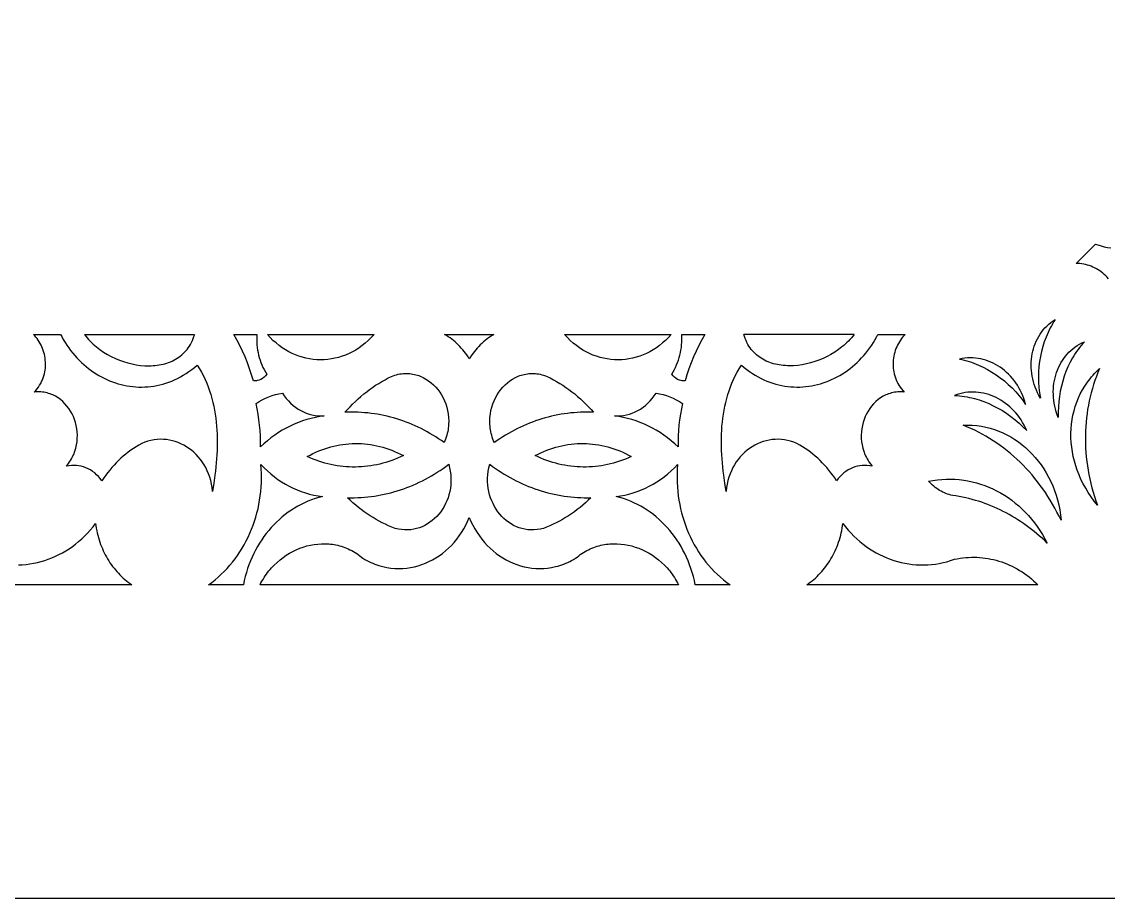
# Model space of a CAD drawing. Extents: x 3927 to 5087, y -513 to 1114.
# Drawn here: x 4463.1 to 4593.2, y 668.5 to 773.4 of the extents above; entities that cross this region are included whole.
import ezdxf

# ---------------------------------------------------------------- set-up
doc = ezdxf.new("R2010")
doc.units = 0
doc.layers.add('LAYER_1', color=18, linetype='CONTINUOUS')

msp = doc.modelspace()

# ---------------------------------------------------------------- linework, layer by layer
at = {"layer": 'LAYER_1'}
for points in [[(4608.82, 668.5), (4739.16, 798.84), (4739.16, 983.16), (4608.82, 1113.5), (4424.5, 1113.5), (4294.16, 983.16), (4294.16, 798.84), (4424.5, 668.5)], [(4585.06, 728.36), (4584.89, 728.68), (4584.72, 729.01), (4584.58, 729.34), (4584.45, 729.67), (4584.33, 730), (4584.23, 730.34), (4584.15, 730.68), (4584.08, 731.01), (4584.03, 731.35), (4583.99, 731.69), (4583.97, 732.02), (4583.96, 732.36), (4583.97, 732.69), (4583.99, 733.02), (4584.03, 733.34), (4584.08, 733.66), (4584.15, 733.98), (4584.23, 734.29), (4584.33, 734.59), (4584.44, 734.89), (4584.56, 735.19), (4584.7, 735.47), (4584.86, 735.75), (4585.02, 736.02), (4585.2, 736.28), (4585.4, 736.53), (4585.6, 736.77), (4585.83, 737), (4586.06, 737.22), (4586.31, 737.43), (4586.57, 737.62), (4586.84, 737.8), (4586.68, 737.55), (4586.53, 737.3), (4586.38, 737.04), (4586.23, 736.77), (4586.1, 736.51), (4585.97, 736.24), (4585.85, 735.96), (4585.73, 735.68), (4585.52, 735.12), (4585.34, 734.54), (4585.19, 733.96), (4585.06, 733.36), (4584.96, 732.75), (4584.89, 732.14), (4584.85, 731.52), (4584.83, 730.9), (4584.85, 730.27), (4584.89, 729.64), (4584.96, 729)], [(4467.72, 736), (4467.86, 735.74), (4468.05, 735.39), (4468.26, 735.05), (4468.48, 734.71), (4468.7, 734.39), (4468.93, 734.07), (4469.18, 733.77), (4469.42, 733.47), (4469.68, 733.19), (4469.95, 732.91), (4470.22, 732.65), (4470.5, 732.39), (4470.78, 732.15), (4471.07, 731.92), (4471.37, 731.7), (4471.68, 731.48), (4471.98, 731.28), (4472.3, 731.09), (4472.62, 730.92), (4472.94, 730.75), (4473.27, 730.6), (4473.6, 730.45), (4473.94, 730.32), (4474.28, 730.2), (4474.62, 730.1), (4474.96, 730), (4475.31, 729.92), (4475.66, 729.85), (4476.02, 729.79), (4476.37, 729.75), (4476.73, 729.72), (4477.08, 729.7), (4477.44, 729.7), (4477.8, 729.71), (4478.16, 729.73), (4478.52, 729.77), (4478.88, 729.82), (4479.24, 729.88), (4479.6, 729.96), (4479.96, 730.05), (4480.32, 730.16), (4480.67, 730.28), (4481.03, 730.42), (4481.38, 730.57), (4481.73, 730.74), (4482.07, 730.92), (4482.42, 731.11), (4482.76, 731.32), (4483.1, 731.55), (4483.43, 731.79), (4483.76, 732.05), (4484.08, 732.33), (4484.35, 731.9), (4484.59, 731.47), (4484.82, 731.04), (4485.03, 730.6), (4485.22, 730.16), (4485.4, 729.71), (4485.56, 729.25), (4485.71, 728.79), (4485.85, 728.33), (4485.96, 727.87), (4486.07, 727.4), (4486.16, 726.92), (4486.24, 726.45), (4486.31, 725.97), (4486.36, 725.49), (4486.41, 725.01), (4486.44, 724.53), (4486.46, 724.04), (4486.48, 723.55), (4486.48, 723.06), (4486.47, 722.58), (4486.46, 722.09), (4486.43, 721.6), (4486.4, 721.11), (4486.36, 720.62), (4486.32, 720.13), (4486.26, 719.64), (4486.21, 719.15), (4486.07, 718.18), (4485.92, 717.21), (4485.87, 717.66), (4485.79, 718.09), (4485.7, 718.51), (4485.58, 718.91), (4485.44, 719.31), (4485.28, 719.68), (4485.1, 720.05), (4484.9, 720.39), (4484.69, 720.73), (4484.46, 721.04), (4484.21, 721.34), (4483.95, 721.62), (4483.68, 721.89), (4483.39, 722.13), (4483.1, 722.36), (4482.79, 722.56), (4482.47, 722.75), (4482.14, 722.92), (4481.81, 723.06), (4481.46, 723.18), (4481.11, 723.28), (4480.76, 723.36), (4480.4, 723.41), (4480.03, 723.44), (4479.67, 723.45), (4479.3, 723.43), (4478.93, 723.38), (4478.55, 723.31), (4478.18, 723.21), (4477.81, 723.09), (4477.45, 722.93), (4477.08, 722.75), (4476.76, 722.55), (4476.44, 722.35), (4476.13, 722.13), (4475.82, 721.9), (4475.52, 721.67), (4475.23, 721.42), (4474.94, 721.17), (4474.66, 720.9), (4474.39, 720.63), (4474.12, 720.35), (4473.86, 720.06), (4473.61, 719.76), (4473.36, 719.45), (4473.13, 719.14), (4472.9, 718.82), (4472.67, 718.49), (4472.48, 718.75), (4472.27, 718.99), (4472.04, 719.21), (4471.81, 719.42), (4471.56, 719.6), (4471.3, 719.77), (4471.04, 719.91), (4470.76, 720.03), (4470.48, 720.14), (4470.2, 720.22), (4469.9, 720.28), (4469.61, 720.31), (4469.31, 720.32), (4469.01, 720.31), (4468.71, 720.28), (4468.41, 720.22), (4468.55, 720.39), (4468.68, 720.56), (4468.8, 720.73), (4468.91, 720.91), (4469.02, 721.09), (4469.11, 721.27), (4469.2, 721.45), (4469.29, 721.63), (4469.43, 722.01), (4469.55, 722.39), (4469.63, 722.77), (4469.69, 723.16), (4469.72, 723.55), (4469.73, 723.93), (4469.71, 724.32), (4469.66, 724.7), (4469.59, 725.08), (4469.5, 725.45), (4469.38, 725.81), (4469.25, 726.16), (4469.09, 726.49), (4468.91, 726.82), (4468.71, 727.13), (4468.49, 727.42), (4468.25, 727.7), (4467.99, 727.95), (4467.71, 728.19), (4467.42, 728.4), (4467.12, 728.59), (4466.96, 728.67), (4466.79, 728.75), (4466.63, 728.82), (4466.46, 728.89), (4466.28, 728.94), (4466.1, 728.99), (4465.92, 729.03), (4465.74, 729.07), (4465.55, 729.09), (4465.36, 729.11), (4465.17, 729.12), (4464.97, 729.12), (4464.77, 729.11), (4464.57, 729.09), (4464.75, 729.29), (4464.92, 729.49), (4465.07, 729.7), (4465.21, 729.91), (4465.34, 730.13), (4465.45, 730.35), (4465.55, 730.58), (4465.64, 730.8), (4465.72, 731.04), (4465.78, 731.27), (4465.83, 731.51), (4465.87, 731.74), (4465.9, 731.98), (4465.91, 732.22), (4465.92, 732.46), (4465.91, 732.69), (4465.89, 732.93), (4465.86, 733.16), (4465.83, 733.4), (4465.78, 733.63), (4465.72, 733.85), (4465.65, 734.08), (4465.57, 734.3), (4465.48, 734.51), (4465.39, 734.72), (4465.28, 734.92), (4465.17, 735.12), (4465.04, 735.31), (4464.91, 735.5), (4464.77, 735.67), (4464.62, 735.84), (4464.46, 736)], [(4491.24, 736), (4491.22, 735.69), (4491.22, 735.37), (4491.22, 735.06), (4491.24, 734.75), (4491.28, 734.44), (4491.32, 734.13), (4491.38, 733.82), (4491.44, 733.52), (4491.52, 733.22), (4491.62, 732.93), (4491.72, 732.63), (4491.83, 732.35), (4491.96, 732.06), (4492.1, 731.79), (4492.25, 731.52), (4492.41, 731.25), (4492.26, 731.06), (4492.09, 730.89), (4491.9, 730.74), (4491.71, 730.62), (4491.5, 730.53), (4491.28, 730.47), (4491.17, 730.45), (4491.06, 730.43), (4490.94, 730.43), (4490.83, 730.43), (4490.6, 731.16), (4490.36, 731.88), (4490.09, 732.6), (4489.81, 733.3), (4489.5, 733.99), (4489.17, 734.68), (4488.83, 735.35), (4488.46, 736)], [(4505.26, 736), (4504.92, 735.63), (4504.57, 735.28), (4504.21, 734.96), (4503.84, 734.66), (4503.46, 734.38), (4503.07, 734.13), (4502.67, 733.91), (4502.27, 733.71), (4501.85, 733.53), (4501.43, 733.38), (4501.01, 733.25), (4500.58, 733.14), (4500.15, 733.06), (4499.72, 733), (4499.28, 732.97), (4498.85, 732.96), (4498.41, 732.97), (4497.98, 733.01), (4497.54, 733.07), (4497.11, 733.16), (4496.69, 733.27), (4496.27, 733.4), (4495.85, 733.55), (4495.44, 733.73), (4495.04, 733.93), (4494.64, 734.16), (4494.26, 734.41), (4493.88, 734.68), (4493.52, 734.98), (4493.16, 735.29), (4492.82, 735.63), (4492.49, 736)], [(4519.62, 736), (4519.4, 735.87), (4519.18, 735.73), (4518.97, 735.59), (4518.76, 735.43), (4518.56, 735.27), (4518.36, 735.1), (4518.17, 734.93), (4517.98, 734.75), (4517.8, 734.56), (4517.62, 734.37), (4517.45, 734.17), (4517.28, 733.96), (4517.12, 733.75), (4516.96, 733.54), (4516.81, 733.32), (4516.67, 733.09), (4516.52, 733.32), (4516.37, 733.54), (4516.21, 733.75), (4516.05, 733.96), (4515.89, 734.17), (4515.71, 734.37), (4515.53, 734.56), (4515.35, 734.75), (4515.16, 734.93), (4514.97, 735.1), (4514.77, 735.27), (4514.57, 735.43), (4514.36, 735.59), (4514.15, 735.73), (4513.93, 735.87), (4513.71, 736)], [(4540.84, 736), (4540.51, 735.63), (4540.17, 735.29), (4539.81, 734.98), (4539.45, 734.68), (4539.07, 734.41), (4538.69, 734.16), (4538.29, 733.93), (4537.89, 733.73), (4537.48, 733.55), (4537.07, 733.4), (4536.64, 733.27), (4536.22, 733.16), (4535.79, 733.07), (4535.36, 733.01), (4534.92, 732.97), (4534.49, 732.96), (4534.05, 732.97), (4533.62, 733), (4533.18, 733.06), (4532.75, 733.14), (4532.32, 733.25), (4531.9, 733.38), (4531.48, 733.53), (4531.07, 733.71), (4530.66, 733.91), (4530.26, 734.13), (4529.87, 734.38), (4529.49, 734.66), (4529.12, 734.96), (4528.76, 735.28), (4528.41, 735.63), (4528.07, 736)], [(4544.87, 736), (4544.51, 735.35), (4544.16, 734.68), (4543.83, 733.99), (4543.53, 733.3), (4543.24, 732.6), (4542.97, 731.88), (4542.73, 731.16), (4542.5, 730.43), (4542.39, 730.43), (4542.27, 730.43), (4542.16, 730.45), (4542.05, 730.47), (4541.83, 730.53), (4541.62, 730.62), (4541.43, 730.74), (4541.24, 730.89), (4541.08, 731.06), (4540.93, 731.25), (4541.09, 731.52), (4541.23, 731.79), (4541.37, 732.06), (4541.5, 732.35), (4541.61, 732.63), (4541.72, 732.93), (4541.81, 733.22), (4541.89, 733.52), (4541.96, 733.82), (4542.01, 734.13), (4542.06, 734.44), (4542.09, 734.75), (4542.11, 735.06), (4542.12, 735.37), (4542.11, 735.69), (4542.1, 736)], [(4568.87, 736), (4568.71, 735.84), (4568.56, 735.67), (4568.42, 735.5), (4568.29, 735.31), (4568.17, 735.12), (4568.05, 734.92), (4567.94, 734.72), (4567.85, 734.51), (4567.76, 734.3), (4567.68, 734.08), (4567.61, 733.85), (4567.55, 733.63), (4567.51, 733.4), (4567.47, 733.16), (4567.44, 732.93), (4567.42, 732.69), (4567.42, 732.46), (4567.42, 732.22), (4567.44, 731.98), (4567.46, 731.74), (4567.5, 731.51), (4567.55, 731.27), (4567.62, 731.04), (4567.69, 730.8), (4567.78, 730.58), (4567.88, 730.35), (4567.99, 730.13), (4568.12, 729.91), (4568.26, 729.7), (4568.41, 729.49), (4568.58, 729.29), (4568.76, 729.09), (4568.56, 729.11), (4568.36, 729.12), (4568.16, 729.12), (4567.97, 729.11), (4567.78, 729.09), (4567.59, 729.07), (4567.41, 729.03), (4567.23, 728.99), (4567.05, 728.94), (4566.88, 728.89), (4566.71, 728.82), (4566.54, 728.75), (4566.38, 728.67), (4566.22, 728.59), (4565.91, 728.4), (4565.62, 728.19), (4565.34, 727.95), (4565.09, 727.7), (4564.85, 727.42), (4564.63, 727.13), (4564.43, 726.82), (4564.25, 726.49), (4564.09, 726.16), (4563.95, 725.81), (4563.83, 725.45), (4563.74, 725.08), (4563.67, 724.7), (4563.62, 724.32), (4563.6, 723.93), (4563.61, 723.55), (4563.64, 723.16), (4563.7, 722.77), (4563.79, 722.39), (4563.9, 722.01), (4564.04, 721.63), (4564.13, 721.45), (4564.22, 721.27), (4564.32, 721.09), (4564.42, 720.91), (4564.53, 720.73), (4564.66, 720.56), (4564.79, 720.39), (4564.92, 720.22), (4564.62, 720.28), (4564.32, 720.31), (4564.02, 720.32), (4563.72, 720.31), (4563.43, 720.28), (4563.14, 720.22), (4562.85, 720.14), (4562.57, 720.03), (4562.3, 719.91), (4562.03, 719.77), (4561.77, 719.6), (4561.53, 719.42), (4561.29, 719.21), (4561.07, 718.99), (4560.85, 718.75), (4560.66, 718.49), (4560.44, 718.82), (4560.21, 719.14), (4559.97, 719.45), (4559.72, 719.76), (4559.47, 720.06), (4559.21, 720.35), (4558.94, 720.63), (4558.67, 720.9), (4558.39, 721.17), (4558.1, 721.42), (4557.81, 721.67), (4557.51, 721.9), (4557.2, 722.13), (4556.89, 722.35), (4556.57, 722.55), (4556.25, 722.75), (4555.88, 722.93), (4555.52, 723.09), (4555.15, 723.21), (4554.78, 723.31), (4554.41, 723.38), (4554.04, 723.43), (4553.67, 723.45), (4553.3, 723.44), (4552.94, 723.41), (4552.57, 723.36), (4552.22, 723.28), (4551.87, 723.18), (4551.53, 723.06), (4551.19, 722.92), (4550.86, 722.75), (4550.54, 722.56), (4550.24, 722.36), (4549.94, 722.13), (4549.65, 721.89), (4549.38, 721.62), (4549.12, 721.34), (4548.87, 721.04), (4548.64, 720.73), (4548.43, 720.39), (4548.23, 720.05), (4548.06, 719.68), (4547.9, 719.31), (4547.76, 718.91), (4547.64, 718.51), (4547.54, 718.09), (4547.46, 717.66), (4547.41, 717.21), (4547.26, 718.18), (4547.13, 719.15), (4547.07, 719.64), (4547.02, 720.13), (4546.97, 720.62), (4546.93, 721.11), (4546.9, 721.6), (4546.88, 722.09), (4546.86, 722.58), (4546.85, 723.06), (4546.86, 723.55), (4546.87, 724.04), (4546.89, 724.53), (4546.92, 725.01), (4546.97, 725.49), (4547.02, 725.97), (4547.09, 726.45), (4547.17, 726.92), (4547.26, 727.4), (4547.37, 727.87), (4547.49, 728.33), (4547.62, 728.79), (4547.77, 729.25), (4547.93, 729.71), (4548.11, 730.16), (4548.3, 730.6), (4548.51, 731.04), (4548.74, 731.47), (4548.99, 731.9), (4549.25, 732.33), (4549.57, 732.05), (4549.9, 731.79), (4550.24, 731.55), (4550.57, 731.32), (4550.91, 731.11), (4551.26, 730.92), (4551.61, 730.74), (4551.95, 730.57), (4552.31, 730.42), (4552.66, 730.28), (4553.02, 730.16), (4553.37, 730.05), (4553.73, 729.96), (4554.09, 729.88), (4554.45, 729.82), (4554.81, 729.77), (4555.17, 729.73), (4555.53, 729.71), (4555.89, 729.7), (4556.25, 729.7), (4556.6, 729.72), (4556.96, 729.75), (4557.32, 729.79), (4557.67, 729.85), (4558.02, 729.92), (4558.37, 730), (4558.71, 730.1), (4559.06, 730.2), (4559.4, 730.32), (4559.73, 730.45), (4560.06, 730.6), (4560.39, 730.75), (4560.71, 730.92), (4561.03, 731.09), (4561.35, 731.28), (4561.66, 731.48), (4561.96, 731.7), (4562.26, 731.92), (4562.55, 732.15), (4562.83, 732.39), (4563.11, 732.65), (4563.38, 732.91), (4563.65, 733.19), (4563.91, 733.47), (4564.16, 733.77), (4564.4, 734.07), (4564.63, 734.39), (4564.86, 734.71), (4565.07, 735.05), (4565.28, 735.39), (4565.48, 735.74), (4565.61, 736)], [(4587.2, 726.04), (4587.07, 726.39), (4586.96, 726.73), (4586.86, 727.08), (4586.78, 727.43), (4586.71, 727.77), (4586.66, 728.12), (4586.63, 728.46), (4586.61, 728.81), (4586.6, 729.15), (4586.61, 729.49), (4586.64, 729.82), (4586.68, 730.15), (4586.74, 730.48), (4586.81, 730.8), (4586.89, 731.12), (4586.99, 731.43), (4587.1, 731.73), (4587.23, 732.03), (4587.37, 732.32), (4587.52, 732.6), (4587.69, 732.87), (4587.86, 733.13), (4588.05, 733.38), (4588.26, 733.63), (4588.47, 733.86), (4588.7, 734.08), (4588.94, 734.29), (4589.19, 734.48), (4589.46, 734.67), (4589.73, 734.84), (4590.02, 734.99), (4590.32, 735.13), (4590.12, 734.91), (4589.93, 734.68), (4589.74, 734.44), (4589.57, 734.2), (4589.39, 733.95), (4589.23, 733.7), (4589.07, 733.45), (4588.91, 733.19), (4588.62, 732.66), (4588.36, 732.12), (4588.12, 731.56), (4587.91, 730.99), (4587.73, 730.4), (4587.57, 729.81), (4587.44, 729.2), (4587.33, 728.58), (4587.26, 727.96), (4587.21, 727.33), (4587.19, 726.69)], [(4583.29, 727.63), (4583.19, 727.98), (4583.08, 728.33), (4582.95, 728.66), (4582.81, 728.99), (4582.65, 729.31), (4582.48, 729.62), (4582.3, 729.91), (4582.11, 730.2), (4581.91, 730.47), (4581.7, 730.74), (4581.48, 730.99), (4581.25, 731.23), (4581.01, 731.46), (4580.76, 731.68), (4580.5, 731.88), (4580.24, 732.07), (4579.97, 732.24), (4579.69, 732.41), (4579.41, 732.56), (4579.12, 732.69), (4578.82, 732.81), (4578.52, 732.91), (4578.22, 733), (4577.91, 733.07), (4577.6, 733.13), (4577.28, 733.17), (4576.96, 733.19), (4576.65, 733.2), (4576.32, 733.19), (4576, 733.16), (4575.68, 733.11), (4575.36, 733.05), (4575.65, 732.98), (4575.94, 732.91), (4576.23, 732.83), (4576.52, 732.75), (4576.8, 732.66), (4577.08, 732.56), (4577.36, 732.45), (4577.64, 732.33), (4578.19, 732.08), (4578.73, 731.8), (4579.25, 731.5), (4579.76, 731.17), (4580.26, 730.81), (4580.74, 730.43), (4581.21, 730.02), (4581.66, 729.59), (4582.1, 729.13), (4582.52, 728.65), (4582.91, 728.15)], [(4507.35, 730.98), (4507.56, 731.06), (4507.76, 731.13), (4507.96, 731.18), (4508.16, 731.23), (4508.36, 731.27), (4508.56, 731.3), (4508.75, 731.32), (4508.95, 731.33), (4509.14, 731.33), (4509.34, 731.33), (4509.53, 731.31), (4509.72, 731.29), (4509.9, 731.26), (4510.09, 731.22), (4510.27, 731.18), (4510.45, 731.13), (4510.63, 731.07), (4510.8, 731), (4511.14, 730.84), (4511.47, 730.66), (4511.79, 730.46), (4512.09, 730.22), (4512.37, 729.97), (4512.64, 729.7), (4512.89, 729.4), (4513.13, 729.09), (4513.34, 728.76), (4513.53, 728.41), (4513.7, 728.05), (4513.85, 727.68), (4513.97, 727.29), (4514.07, 726.89), (4514.14, 726.48), (4514.19, 726.07), (4514.21, 725.65), (4514.19, 725.22), (4514.18, 725.01), (4514.15, 724.79), (4514.12, 724.57), (4514.08, 724.36), (4514.03, 724.14), (4513.97, 723.92), (4513.91, 723.7), (4513.83, 723.48), (4513.75, 723.27), (4513.66, 723.05), (4513.33, 723.29), (4512.99, 723.51), (4512.65, 723.73), (4512.31, 723.95), (4511.96, 724.15), (4511.61, 724.35), (4511.26, 724.54), (4510.91, 724.72), (4510.55, 724.9), (4510.19, 725.06), (4509.82, 725.22), (4509.46, 725.37), (4509.09, 725.51), (4508.72, 725.65), (4508.35, 725.78), (4507.97, 725.9), (4507.59, 726.01), (4507.22, 726.11), (4506.84, 726.2), (4506.45, 726.29), (4506.07, 726.37), (4505.68, 726.44), (4505.3, 726.5), (4504.91, 726.55), (4504.52, 726.6), (4504.13, 726.63), (4503.74, 726.66), (4503.35, 726.68), (4502.96, 726.69), (4502.57, 726.7), (4502.17, 726.69), (4501.78, 726.68), (4502.08, 727.02), (4502.39, 727.35), (4502.7, 727.67), (4503.02, 727.98), (4503.35, 728.29), (4503.69, 728.58), (4504.03, 728.87), (4504.38, 729.14), (4504.73, 729.41), (4505.09, 729.66), (4505.45, 729.91), (4505.82, 730.14), (4506.2, 730.37), (4506.58, 730.58), (4506.96, 730.79)], [(4519.67, 723.05), (4519.58, 723.27), (4519.5, 723.48), (4519.42, 723.7), (4519.36, 723.92), (4519.3, 724.14), (4519.25, 724.36), (4519.21, 724.57), (4519.18, 724.79), (4519.15, 725.01), (4519.14, 725.22), (4519.13, 725.65), (4519.14, 726.07), (4519.19, 726.48), (4519.26, 726.89), (4519.36, 727.29), (4519.48, 727.68), (4519.63, 728.05), (4519.8, 728.41), (4519.99, 728.76), (4520.21, 729.09), (4520.44, 729.4), (4520.69, 729.7), (4520.96, 729.97), (4521.24, 730.22), (4521.54, 730.46), (4521.86, 730.66), (4522.19, 730.84), (4522.53, 731), (4522.7, 731.07), (4522.88, 731.13), (4523.06, 731.18), (4523.24, 731.22), (4523.43, 731.26), (4523.62, 731.29), (4523.8, 731.31), (4524, 731.33), (4524.19, 731.33), (4524.38, 731.33), (4524.58, 731.32), (4524.77, 731.3), (4524.97, 731.27), (4525.17, 731.23), (4525.37, 731.18), (4525.57, 731.13), (4525.78, 731.06), (4525.98, 730.98), (4526.37, 730.79), (4526.75, 730.58), (4527.13, 730.37), (4527.51, 730.14), (4527.88, 729.91), (4528.24, 729.66), (4528.6, 729.41), (4528.96, 729.14), (4529.3, 728.87), (4529.64, 728.58), (4529.98, 728.29), (4530.31, 727.98), (4530.63, 727.67), (4530.94, 727.35), (4531.25, 727.02), (4531.55, 726.68), (4531.16, 726.69), (4530.77, 726.7), (4530.37, 726.69), (4529.98, 726.68), (4529.59, 726.66), (4529.2, 726.63), (4528.81, 726.6), (4528.42, 726.55), (4528.03, 726.5), (4527.65, 726.44), (4527.26, 726.37), (4526.88, 726.29), (4526.5, 726.2), (4526.12, 726.11), (4525.74, 726.01), (4525.36, 725.9), (4524.99, 725.78), (4524.61, 725.65), (4524.24, 725.51), (4523.87, 725.37), (4523.51, 725.22), (4523.15, 725.06), (4522.78, 724.9), (4522.43, 724.72), (4522.07, 724.54), (4521.72, 724.35), (4521.37, 724.15), (4521.02, 723.95), (4520.68, 723.73), (4520.34, 723.51), (4520, 723.29)], [(4592.15, 731.91), (4591.95, 731.44), (4591.76, 730.96), (4591.59, 730.48), (4591.43, 730), (4591.28, 729.51), (4591.14, 729.02), (4591.01, 728.53), (4590.9, 728.03), (4590.8, 727.53), (4590.71, 727.02), (4590.64, 726.52), (4590.57, 726.01), (4590.52, 725.49), (4590.48, 724.98), (4590.46, 724.46), (4590.44, 723.94), (4590.44, 723.42), (4590.45, 722.9), (4590.47, 722.37), (4590.51, 721.85), (4590.55, 721.33), (4590.61, 720.8), (4590.69, 720.27), (4590.77, 719.75), (4590.87, 719.22), (4590.98, 718.7), (4591.1, 718.17), (4591.23, 717.65), (4591.38, 717.13), (4591.54, 716.6), (4591.71, 716.08), (4591.89, 715.57), (4591.5, 716.05), (4591.13, 716.55), (4590.79, 717.06), (4590.48, 717.58), (4590.19, 718.11), (4589.92, 718.64), (4589.69, 719.18), (4589.48, 719.73), (4589.29, 720.28), (4589.13, 720.83), (4589, 721.38), (4588.89, 721.94), (4588.81, 722.5), (4588.75, 723.06), (4588.72, 723.61), (4588.72, 724.16), (4588.74, 724.71), (4588.79, 725.26), (4588.86, 725.8), (4588.96, 726.33), (4589.09, 726.86), (4589.24, 727.38), (4589.41, 727.89), (4589.61, 728.39), (4589.84, 728.88), (4590.09, 729.35), (4590.37, 729.82), (4590.68, 730.27), (4591.01, 730.7), (4591.18, 730.91), (4591.36, 731.12), (4591.55, 731.32), (4591.74, 731.52), (4591.94, 731.72)], [(4494.29, 728.95), (4494.51, 728.63), (4494.75, 728.32), (4495.01, 728.03), (4495.27, 727.76), (4495.56, 727.51), (4495.85, 727.28), (4496.16, 727.07), (4496.48, 726.89), (4496.8, 726.72), (4497.14, 726.58), (4497.48, 726.46), (4497.83, 726.37), (4498.19, 726.3), (4498.55, 726.25), (4498.91, 726.24), (4499.28, 726.24), (4498.76, 726.17), (4498.23, 726.07), (4497.72, 725.95), (4497.2, 725.81), (4496.7, 725.65), (4496.2, 725.46), (4495.7, 725.26), (4495.22, 725.03), (4494.74, 724.79), (4494.27, 724.52), (4493.81, 724.24), (4493.36, 723.93), (4492.92, 723.61), (4492.49, 723.27), (4492.07, 722.91), (4491.66, 722.53), (4491.66, 723.18), (4491.65, 723.84), (4491.61, 724.49), (4491.56, 725.14), (4491.48, 725.79), (4491.39, 726.44), (4491.27, 727.08), (4491.13, 727.72), (4491.5, 727.95), (4491.87, 728.17), (4492.26, 728.36), (4492.65, 728.52), (4493.05, 728.67), (4493.46, 728.79), (4493.87, 728.88)], [(4539.05, 728.95), (4539.46, 728.88), (4539.88, 728.79), (4540.28, 728.67), (4540.68, 728.52), (4541.07, 728.36), (4541.46, 728.17), (4541.83, 727.95), (4542.2, 727.72), (4542.06, 727.08), (4541.95, 726.44), (4541.85, 725.79), (4541.77, 725.14), (4541.72, 724.49), (4541.68, 723.84), (4541.67, 723.18), (4541.67, 722.53), (4541.27, 722.91), (4540.85, 723.27), (4540.42, 723.61), (4539.97, 723.93), (4539.52, 724.24), (4539.06, 724.52), (4538.59, 724.79), (4538.11, 725.03), (4537.63, 725.26), (4537.14, 725.46), (4536.64, 725.65), (4536.13, 725.81), (4535.62, 725.95), (4535.1, 726.07), (4534.58, 726.17), (4534.05, 726.24), (4534.42, 726.24), (4534.78, 726.25), (4535.14, 726.3), (4535.5, 726.37), (4535.85, 726.46), (4536.19, 726.58), (4536.53, 726.72), (4536.85, 726.89), (4537.17, 727.07), (4537.48, 727.28), (4537.77, 727.51), (4538.06, 727.76), (4538.33, 728.03), (4538.58, 728.32), (4538.82, 728.63)], [(4583.42, 724.48), (4583.27, 724.81), (4583.11, 725.14), (4582.93, 725.45), (4582.74, 725.76), (4582.55, 726.05), (4582.34, 726.33), (4582.12, 726.6), (4581.89, 726.85), (4581.65, 727.1), (4581.4, 727.33), (4581.15, 727.55), (4580.88, 727.75), (4580.61, 727.94), (4580.34, 728.12), (4580.05, 728.28), (4579.76, 728.43), (4579.47, 728.57), (4579.17, 728.69), (4578.87, 728.8), (4578.56, 728.89), (4578.25, 728.96), (4577.94, 729.02), (4577.63, 729.06), (4577.31, 729.09), (4577, 729.1), (4576.68, 729.1), (4576.36, 729.08), (4576.04, 729.04), (4575.73, 728.98), (4575.41, 728.9), (4575.1, 728.81), (4574.79, 728.7), (4575.09, 728.68), (4575.39, 728.65), (4575.69, 728.62), (4575.98, 728.57), (4576.28, 728.52), (4576.57, 728.46), (4576.86, 728.4), (4577.16, 728.32), (4577.73, 728.15), (4578.3, 727.95), (4578.87, 727.73), (4579.42, 727.47), (4579.97, 727.19), (4580.5, 726.88), (4581.02, 726.54), (4581.53, 726.18), (4582.03, 725.79), (4582.51, 725.38), (4582.97, 724.94)], [(4575.79, 725.12), (4576.07, 725.14), (4576.35, 725.14), (4576.63, 725.14), (4576.9, 725.12), (4577.45, 725.08), (4577.99, 725.01), (4578.52, 724.9), (4579.05, 724.77), (4579.56, 724.61), (4580.07, 724.43), (4580.57, 724.22), (4581.05, 723.98), (4581.52, 723.72), (4581.98, 723.44), (4582.43, 723.13), (4582.87, 722.8), (4583.29, 722.45), (4583.69, 722.08), (4584.08, 721.68), (4584.45, 721.27), (4584.8, 720.83), (4585.14, 720.38), (4585.46, 719.91), (4585.76, 719.43), (4586.03, 718.92), (4586.29, 718.4), (4586.53, 717.87), (4586.74, 717.32), (4586.93, 716.76), (4587.1, 716.18), (4587.25, 715.59), (4587.37, 714.99), (4587.46, 714.38), (4587.53, 713.75), (4587.29, 714.25), (4587.04, 714.74), (4586.79, 715.22), (4586.52, 715.69), (4586.24, 716.16), (4585.96, 716.61), (4585.66, 717.06), (4585.36, 717.5), (4585.05, 717.93), (4584.73, 718.36), (4584.4, 718.77), (4584.06, 719.18), (4583.72, 719.57), (4583.36, 719.96), (4583, 720.33), (4582.63, 720.7), (4582.25, 721.06), (4581.87, 721.4), (4581.48, 721.74), (4581.08, 722.07), (4580.67, 722.38), (4580.26, 722.69), (4579.84, 722.98), (4579.41, 723.27), (4578.98, 723.54), (4578.54, 723.8), (4578.1, 724.05), (4577.65, 724.29), (4577.19, 724.52), (4576.73, 724.73), (4576.26, 724.93)], [(4497.26, 721.37), (4497.6, 721.56), (4497.94, 721.73), (4498.29, 721.9), (4498.64, 722.05), (4498.99, 722.19), (4499.35, 722.32), (4499.71, 722.43), (4500.07, 722.54), (4500.43, 722.63), (4500.79, 722.71), (4501.16, 722.78), (4501.53, 722.84), (4501.89, 722.88), (4502.26, 722.92), (4502.63, 722.94), (4503, 722.95), (4503.37, 722.94), (4503.74, 722.93), (4504.11, 722.9), (4504.48, 722.87), (4504.85, 722.82), (4505.22, 722.76), (4505.58, 722.68), (4505.94, 722.6), (4506.31, 722.5), (4506.67, 722.39), (4507.02, 722.27), (4507.38, 722.14), (4507.73, 721.99), (4508.08, 721.84), (4508.43, 721.67), (4508.77, 721.49), (4508.43, 721.33), (4508.08, 721.17), (4507.73, 721.03), (4507.38, 720.9), (4507.02, 720.78), (4506.67, 720.67), (4506.31, 720.57), (4505.95, 720.48), (4505.58, 720.4), (4505.22, 720.33), (4504.86, 720.27), (4504.49, 720.22), (4504.13, 720.18), (4503.76, 720.15), (4503.39, 720.13), (4503.03, 720.12), (4502.66, 720.12), (4502.29, 720.13), (4501.92, 720.15), (4501.56, 720.19), (4501.19, 720.23), (4500.83, 720.28), (4500.46, 720.34), (4500.1, 720.42), (4499.74, 720.5), (4499.38, 720.59), (4499.02, 720.7), (4498.66, 720.81), (4498.31, 720.94), (4497.96, 721.07), (4497.61, 721.21)], [(4524.56, 721.49), (4524.9, 721.67), (4525.25, 721.84), (4525.6, 721.99), (4525.95, 722.14), (4526.31, 722.27), (4526.66, 722.39), (4527.02, 722.5), (4527.39, 722.6), (4527.75, 722.68), (4528.12, 722.76), (4528.48, 722.82), (4528.85, 722.87), (4529.22, 722.9), (4529.59, 722.93), (4529.96, 722.94), (4530.33, 722.95), (4530.7, 722.94), (4531.07, 722.92), (4531.44, 722.88), (4531.8, 722.84), (4532.17, 722.78), (4532.54, 722.71), (4532.9, 722.63), (4533.26, 722.54), (4533.63, 722.43), (4533.98, 722.32), (4534.34, 722.19), (4534.69, 722.05), (4535.04, 721.9), (4535.39, 721.73), (4535.73, 721.56), (4536.07, 721.37), (4535.73, 721.21), (4535.38, 721.07), (4535.02, 720.94), (4534.67, 720.81), (4534.31, 720.7), (4533.95, 720.59), (4533.59, 720.5), (4533.23, 720.42), (4532.87, 720.34), (4532.5, 720.28), (4532.14, 720.23), (4531.77, 720.19), (4531.41, 720.15), (4531.04, 720.13), (4530.67, 720.12), (4530.31, 720.12), (4529.94, 720.13), (4529.57, 720.15), (4529.21, 720.18), (4528.84, 720.22), (4528.47, 720.27), (4528.11, 720.33), (4527.75, 720.4), (4527.39, 720.48), (4527.02, 720.57), (4526.67, 720.67), (4526.31, 720.78), (4525.95, 720.9), (4525.6, 721.03), (4525.25, 721.17), (4524.9, 721.33)], [(4491.71, 720.43), (4492.09, 720.03), (4492.49, 719.66), (4492.9, 719.3), (4493.32, 718.96), (4493.75, 718.65), (4494.19, 718.35), (4494.65, 718.08), (4495.11, 717.83), (4495.58, 717.59), (4496.06, 717.38), (4496.54, 717.19), (4497.04, 717.03), (4497.54, 716.88), (4498.04, 716.76), (4498.56, 716.67), (4499.07, 716.59), (4498.63, 716.48), (4498.2, 716.35), (4497.77, 716.2), (4497.35, 716.03), (4496.94, 715.85), (4496.53, 715.65), (4496.13, 715.44), (4495.74, 715.21), (4495.36, 714.97), (4494.99, 714.71), (4494.63, 714.44), (4494.27, 714.15), (4493.93, 713.85), (4493.59, 713.54), (4493.27, 713.21), (4492.95, 712.88), (4492.65, 712.53), (4492.36, 712.16), (4492.08, 711.79), (4491.81, 711.41), (4491.55, 711.01), (4491.31, 710.6), (4491.08, 710.19), (4490.86, 709.76), (4490.65, 709.33), (4490.46, 708.88), (4490.28, 708.43), (4490.12, 707.96), (4489.97, 707.49), (4489.83, 707.02), (4489.71, 706.53), (4489.61, 706.04), (4489.53, 706.02), (4485.42, 706.02), (4485.83, 706.32), (4486.22, 706.62), (4486.6, 706.94), (4486.97, 707.28), (4487.32, 707.63), (4487.67, 707.99), (4488, 708.36), (4488.32, 708.75), (4488.63, 709.14), (4488.92, 709.55), (4489.2, 709.97), (4489.47, 710.4), (4489.72, 710.83), (4489.96, 711.28), (4490.19, 711.74), (4490.4, 712.2), (4490.6, 712.67), (4490.78, 713.15), (4490.95, 713.64), (4491.1, 714.13), (4491.24, 714.63), (4491.37, 715.14), (4491.47, 715.65), (4491.56, 716.17), (4491.64, 716.69), (4491.7, 717.21), (4491.74, 717.74), (4491.77, 718.27), (4491.78, 718.81), (4491.77, 719.35), (4491.75, 719.89)], [(4514.2, 720.45), (4514.31, 720.03), (4514.39, 719.61), (4514.44, 719.19), (4514.47, 718.78), (4514.47, 718.37), (4514.45, 717.97), (4514.4, 717.58), (4514.33, 717.19), (4514.23, 716.81), (4514.12, 716.44), (4513.98, 716.08), (4513.82, 715.74), (4513.65, 715.4), (4513.46, 715.08), (4513.25, 714.78), (4513.02, 714.49), (4512.77, 714.22), (4512.52, 713.96), (4512.24, 713.72), (4511.96, 713.51), (4511.66, 713.31), (4511.35, 713.13), (4511.03, 712.98), (4510.7, 712.85), (4510.36, 712.75), (4510.01, 712.67), (4509.65, 712.62), (4509.29, 712.59), (4508.92, 712.59), (4508.55, 712.63), (4508.17, 712.69), (4507.98, 712.73), (4507.79, 712.78), (4507.4, 712.94), (4507.01, 713.1), (4506.63, 713.27), (4506.25, 713.46), (4505.87, 713.65), (4505.5, 713.86), (4505.14, 714.07), (4504.78, 714.3), (4504.42, 714.53), (4504.07, 714.78), (4503.73, 715.03), (4503.39, 715.29), (4503.06, 715.57), (4502.73, 715.85), (4502.41, 716.14), (4502.09, 716.44), (4502.5, 716.44), (4502.9, 716.44), (4503.3, 716.46), (4503.7, 716.48), (4504.11, 716.51), (4504.5, 716.55), (4504.9, 716.59), (4505.3, 716.65), (4505.7, 716.71), (4506.09, 716.79), (4506.49, 716.87), (4506.88, 716.96), (4507.27, 717.05), (4507.65, 717.16), (4508.04, 717.27), (4508.42, 717.4), (4508.81, 717.53), (4509.19, 717.67), (4509.56, 717.81), (4509.94, 717.97), (4510.31, 718.13), (4510.68, 718.3), (4511.05, 718.48), (4511.41, 718.67), (4511.77, 718.86), (4512.13, 719.07), (4512.48, 719.28), (4512.83, 719.5), (4513.18, 719.72), (4513.53, 719.96), (4513.87, 720.2)], [(4519.13, 720.45), (4519.46, 720.2), (4519.81, 719.96), (4520.15, 719.72), (4520.5, 719.5), (4520.85, 719.28), (4521.2, 719.07), (4521.56, 718.86), (4521.92, 718.67), (4522.28, 718.48), (4522.65, 718.3), (4523.02, 718.13), (4523.39, 717.97), (4523.77, 717.81), (4524.15, 717.67), (4524.52, 717.53), (4524.91, 717.4), (4525.29, 717.27), (4525.68, 717.16), (4526.07, 717.05), (4526.45, 716.96), (4526.85, 716.87), (4527.24, 716.79), (4527.63, 716.71), (4528.03, 716.65), (4528.43, 716.59), (4528.83, 716.55), (4529.23, 716.51), (4529.63, 716.48), (4530.03, 716.46), (4530.43, 716.44), (4530.83, 716.44), (4531.24, 716.44), (4530.92, 716.14), (4530.6, 715.85), (4530.27, 715.57), (4529.94, 715.29), (4529.6, 715.03), (4529.26, 714.78), (4528.91, 714.53), (4528.55, 714.3), (4528.19, 714.07), (4527.83, 713.86), (4527.46, 713.65), (4527.08, 713.46), (4526.7, 713.27), (4526.32, 713.1), (4525.93, 712.94), (4525.54, 712.78), (4525.16, 712.69), (4524.78, 712.63), (4524.41, 712.59), (4524.04, 712.59), (4523.68, 712.62), (4523.32, 712.67), (4522.97, 712.75), (4522.63, 712.85), (4522.3, 712.98), (4521.98, 713.13), (4521.67, 713.31), (4521.37, 713.51), (4521.09, 713.72), (4520.82, 713.96), (4520.56, 714.22), (4520.31, 714.49), (4520.09, 714.78), (4519.88, 715.08), (4519.68, 715.4), (4519.51, 715.74), (4519.35, 716.08), (4519.21, 716.44), (4519.1, 716.81), (4519.01, 717.19), (4518.93, 717.58), (4518.89, 717.97), (4518.86, 718.37), (4518.86, 718.78), (4518.89, 719.19), (4518.94, 719.61), (4519.02, 720.03)], [(4541.58, 719.89), (4541.56, 719.35), (4541.55, 718.81), (4541.56, 718.27), (4541.59, 717.74), (4541.63, 717.21), (4541.69, 716.69), (4541.77, 716.17), (4541.86, 715.65), (4541.97, 715.14), (4542.09, 714.63), (4542.23, 714.13), (4542.38, 713.64), (4542.55, 713.15), (4542.73, 712.67), (4542.93, 712.2), (4543.14, 711.74), (4543.37, 711.28), (4543.61, 710.83), (4543.86, 710.4), (4544.13, 709.97), (4544.41, 709.55), (4544.71, 709.14), (4545.01, 708.75), (4545.33, 708.36), (4545.66, 707.99), (4546.01, 707.63), (4546.36, 707.28), (4546.73, 706.94), (4547.11, 706.62), (4547.5, 706.32), (4547.91, 706.02), (4543.8, 706.02), (4543.73, 706.04), (4543.62, 706.53), (4543.5, 707.02), (4543.36, 707.49), (4543.21, 707.96), (4543.05, 708.43), (4542.87, 708.88), (4542.68, 709.33), (4542.47, 709.76), (4542.25, 710.19), (4542.02, 710.6), (4541.78, 711.01), (4541.52, 711.41), (4541.25, 711.79), (4540.97, 712.16), (4540.68, 712.53), (4540.38, 712.88), (4540.06, 713.21), (4539.74, 713.54), (4539.4, 713.85), (4539.06, 714.15), (4538.71, 714.44), (4538.34, 714.71), (4537.97, 714.97), (4537.59, 715.21), (4537.2, 715.44), (4536.8, 715.65), (4536.39, 715.85), (4535.98, 716.03), (4535.56, 716.2), (4535.13, 716.35), (4534.7, 716.48), (4534.26, 716.59), (4534.78, 716.67), (4535.29, 716.76), (4535.79, 716.88), (4536.29, 717.03), (4536.79, 717.19), (4537.27, 717.38), (4537.75, 717.59), (4538.22, 717.83), (4538.69, 718.08), (4539.14, 718.35), (4539.58, 718.65), (4540.01, 718.96), (4540.43, 719.3), (4540.84, 719.66), (4541.24, 720.03), (4541.62, 720.43)], [(4571.66, 718.42), (4572.19, 718.52), (4572.72, 718.6), (4573.25, 718.65), (4573.78, 718.68), (4574.3, 718.68), (4574.83, 718.66), (4575.35, 718.62), (4575.87, 718.56), (4576.38, 718.47), (4576.89, 718.37), (4577.4, 718.24), (4577.89, 718.09), (4578.39, 717.91), (4578.87, 717.72), (4579.35, 717.51), (4579.82, 717.27), (4580.29, 717.02), (4580.74, 716.75), (4581.19, 716.46), (4581.62, 716.14), (4582.04, 715.81), (4582.46, 715.47), (4582.86, 715.1), (4583.25, 714.71), (4583.63, 714.31), (4583.99, 713.89), (4584.34, 713.45), (4584.68, 713), (4585, 712.53), (4585.31, 712.04), (4585.6, 711.54), (4585.88, 711.02), (4585.57, 711.31), (4585.27, 711.59), (4584.96, 711.86), (4584.65, 712.13), (4584.33, 712.4), (4584.01, 712.65), (4583.68, 712.9), (4583.35, 713.14), (4583.02, 713.38), (4582.68, 713.6), (4582.34, 713.82), (4582, 714.04), (4581.65, 714.24), (4581.31, 714.44), (4580.95, 714.63), (4580.6, 714.82), (4580.24, 714.99), (4579.88, 715.16), (4579.51, 715.32), (4579.14, 715.48), (4578.77, 715.62), (4578.4, 715.76), (4578.03, 715.9), (4577.65, 716.02), (4577.27, 716.13), (4576.89, 716.24), (4576.5, 716.34), (4576.12, 716.44), (4575.73, 716.52), (4575.34, 716.6), (4574.95, 716.67), (4574.56, 716.73), (4574.35, 716.77), (4574.15, 716.83), (4573.95, 716.89), (4573.75, 716.96), (4573.56, 717.04), (4573.37, 717.13), (4573.18, 717.23), (4572.99, 717.33), (4572.81, 717.44), (4572.64, 717.56), (4572.46, 717.69), (4572.29, 717.82), (4572.13, 717.96), (4571.96, 718.11), (4571.81, 718.26)], [(4516.67, 714.08), (4516.87, 713.61), (4517.09, 713.15), (4517.33, 712.71), (4517.6, 712.29), (4517.88, 711.88), (4518.17, 711.49), (4518.49, 711.11), (4518.82, 710.75), (4519.16, 710.41), (4519.52, 710.09), (4519.89, 709.79), (4520.27, 709.51), (4520.67, 709.26), (4521.07, 709.02), (4521.49, 708.8), (4521.92, 708.61), (4522.35, 708.44), (4522.8, 708.3), (4523.25, 708.18), (4523.7, 708.09), (4524.16, 708.02), (4524.63, 707.98), (4525.1, 707.97), (4525.58, 707.99), (4526.05, 708.03), (4526.53, 708.1), (4527.01, 708.21), (4527.25, 708.27), (4527.49, 708.34), (4527.73, 708.42), (4527.97, 708.51), (4528.21, 708.6), (4528.45, 708.71), (4528.69, 708.82), (4528.92, 708.94), (4529.16, 709.06), (4529.4, 709.2), (4529.58, 709.35), (4529.77, 709.5), (4529.96, 709.64), (4530.15, 709.77), (4530.35, 709.9), (4530.55, 710.02), (4530.75, 710.13), (4530.95, 710.23), (4531.15, 710.33), (4531.36, 710.42), (4531.57, 710.5), (4531.78, 710.57), (4531.99, 710.64), (4532.2, 710.7), (4532.42, 710.76), (4532.63, 710.8), (4532.85, 710.84), (4533.07, 710.88), (4533.28, 710.91), (4533.5, 710.93), (4533.72, 710.94), (4533.94, 710.95), (4534.38, 710.94), (4534.82, 710.91), (4535.26, 710.86), (4535.69, 710.78), (4536.12, 710.68), (4536.55, 710.55), (4536.97, 710.4), (4537.39, 710.22), (4537.8, 710.03), (4538.2, 709.81), (4538.59, 709.57), (4538.97, 709.3), (4539.33, 709.02), (4539.69, 708.71), (4540.03, 708.39), (4540.19, 708.22), (4540.36, 708.04), (4540.51, 707.86), (4540.67, 707.68), (4540.81, 707.49), (4540.96, 707.29), (4541.1, 707.09), (4541.23, 706.89), (4541.36, 706.68), (4541.49, 706.47), (4541.61, 706.25), (4541.73, 706.02), (4516.67, 706.02), (4491.61, 706.02), (4491.72, 706.25), (4491.84, 706.47), (4491.97, 706.68), (4492.1, 706.89), (4492.23, 707.09), (4492.37, 707.29), (4492.52, 707.49), (4492.67, 707.68), (4492.82, 707.86), (4492.98, 708.04), (4493.14, 708.22), (4493.3, 708.39), (4493.64, 708.71), (4494, 709.02), (4494.37, 709.3), (4494.74, 709.57), (4495.13, 709.81), (4495.53, 710.03), (4495.94, 710.22), (4496.36, 710.4), (4496.78, 710.55), (4497.21, 710.68), (4497.64, 710.78), (4498.08, 710.86), (4498.51, 710.91), (4498.95, 710.94), (4499.39, 710.95), (4499.61, 710.94), (4499.83, 710.93), (4500.05, 710.91), (4500.27, 710.88), (4500.48, 710.84), (4500.7, 710.8), (4500.91, 710.76), (4501.13, 710.7), (4501.34, 710.64), (4501.55, 710.57), (4501.76, 710.5), (4501.97, 710.42), (4502.18, 710.33), (4502.38, 710.23), (4502.59, 710.13), (4502.79, 710.02), (4502.98, 709.9), (4503.18, 709.77), (4503.37, 709.64), (4503.56, 709.5), (4503.75, 709.35), (4503.93, 709.2), (4504.17, 709.06), (4504.41, 708.94), (4504.64, 708.82), (4504.88, 708.71), (4505.12, 708.6), (4505.36, 708.51), (4505.6, 708.42), (4505.84, 708.34), (4506.32, 708.21), (4506.8, 708.1), (4507.28, 708.03), (4507.75, 707.99), (4508.23, 707.97), (4508.7, 707.98), (4509.17, 708.02), (4509.63, 708.09), (4510.09, 708.18), (4510.54, 708.3), (4510.98, 708.44), (4511.41, 708.61), (4511.84, 708.8), (4512.26, 709.02), (4512.66, 709.26), (4513.06, 709.51), (4513.44, 709.79), (4513.82, 710.09), (4514.17, 710.41), (4514.52, 710.75), (4514.85, 711.11), (4515.16, 711.49), (4515.46, 711.88), (4515.74, 712.29), (4516, 712.71), (4516.24, 713.15), (4516.46, 713.61)], [(4561.41, 713.36), (4561.73, 712.96), (4562.05, 712.58), (4562.38, 712.21), (4562.73, 711.86), (4563.08, 711.52), (4563.45, 711.21), (4563.82, 710.9), (4564.2, 710.62), (4564.59, 710.35), (4564.99, 710.1), (4565.39, 709.86), (4565.81, 709.64), (4566.22, 709.44), (4566.65, 709.26), (4567.08, 709.09), (4567.51, 708.94), (4567.95, 708.81), (4568.39, 708.7), (4568.84, 708.6), (4569.29, 708.53), (4569.74, 708.47), (4570.2, 708.43), (4570.65, 708.41), (4571.11, 708.4), (4571.57, 708.42), (4572.03, 708.46), (4572.49, 708.51), (4572.95, 708.58), (4573.4, 708.68), (4573.86, 708.79), (4574.31, 708.92), (4574.77, 709.08), (4575.1, 709.14), (4575.44, 709.2), (4575.78, 709.25), (4576.12, 709.28), (4576.45, 709.31), (4576.79, 709.32), (4577.13, 709.32), (4577.46, 709.32), (4577.8, 709.3), (4578.13, 709.27), (4578.46, 709.22), (4578.79, 709.17), (4579.12, 709.11), (4579.45, 709.04), (4579.78, 708.96), (4580.1, 708.86), (4580.42, 708.76), (4580.73, 708.65), (4581.05, 708.52), (4581.36, 708.39), (4581.67, 708.25), (4581.97, 708.09), (4582.27, 707.93), (4582.57, 707.75), (4582.86, 707.57), (4583.15, 707.38), (4583.43, 707.18), (4583.71, 706.97), (4583.98, 706.74), (4584.25, 706.51), (4584.51, 706.27), (4584.77, 706.03), (4557.07, 706.02), (4557.29, 706.17), (4557.5, 706.33), (4557.71, 706.49), (4557.92, 706.66), (4558.12, 706.84), (4558.31, 707.02), (4558.5, 707.21), (4558.69, 707.4), (4558.87, 707.6), (4559.04, 707.8), (4559.21, 708.01), (4559.38, 708.23), (4559.54, 708.45), (4559.69, 708.67), (4559.84, 708.9), (4559.98, 709.13), (4560.12, 709.37), (4560.25, 709.61), (4560.37, 709.85), (4560.49, 710.1), (4560.6, 710.36), (4560.71, 710.61), (4560.81, 710.87), (4560.9, 711.14), (4560.99, 711.41), (4561.07, 711.68), (4561.15, 711.95), (4561.21, 712.23), (4561.27, 712.5), (4561.33, 712.79), (4561.37, 713.07)]]:
    msp.add_lwpolyline(points, close=True, dxfattribs=at)
for points in [[(4593.21, 742.66), (4593.05, 742.84), (4592.89, 743.01), (4592.71, 743.18), (4592.53, 743.33), (4592.35, 743.48), (4592.16, 743.61), (4591.96, 743.74), (4591.76, 743.86), (4591.55, 743.97), (4591.34, 744.07), (4591.13, 744.16), (4590.91, 744.24), (4590.69, 744.31), (4590.47, 744.37), (4590.25, 744.41), (4590.03, 744.45), (4589.8, 744.48), (4589.58, 744.49), (4589.35, 744.49), (4591.66, 746.79), (4591.93, 746.71), (4592.32, 746.6), (4592.71, 746.5), (4593.1, 746.42), (4593.49, 746.35)], [(4470.58, 736), (4483.77, 736)], [(4470.58, 736), (4470.74, 735.79), (4470.9, 735.59), (4471.07, 735.4), (4471.25, 735.21), (4471.44, 735.03), (4471.63, 734.85), (4471.82, 734.67), (4472.03, 734.51), (4472.44, 734.18), (4472.88, 733.88), (4473.34, 733.61), (4473.8, 733.36), (4474.29, 733.13), (4474.78, 732.92), (4475.27, 732.74), (4475.78, 732.59), (4476.29, 732.46), (4476.79, 732.37), (4477.3, 732.29), (4477.81, 732.25), (4478.31, 732.24), (4478.56, 732.24), (4478.8, 732.26), (4479.05, 732.28), (4479.29, 732.3), (4479.53, 732.34), (4479.76, 732.38), (4479.99, 732.43), (4480.22, 732.49), (4480.44, 732.56), (4480.66, 732.64), (4480.88, 732.72), (4481.09, 732.81), (4481.3, 732.91), (4481.5, 733.02), (4481.69, 733.14), (4481.88, 733.27), (4482.06, 733.4), (4482.24, 733.55), (4482.41, 733.7), (4482.58, 733.86), (4482.73, 734.03), (4482.88, 734.21), (4483.02, 734.4), (4483.16, 734.6), (4483.28, 734.81), (4483.4, 735.03), (4483.51, 735.26), (4483.6, 735.5), (4483.69, 735.74), (4483.78, 736)], [(4562.74, 736), (4562.58, 735.79), (4562.42, 735.59), (4562.25, 735.4), (4562.07, 735.21), (4561.88, 735.03), (4561.69, 734.85), (4561.5, 734.67), (4561.29, 734.51), (4560.87, 734.18), (4560.44, 733.88), (4559.98, 733.61), (4559.51, 733.36), (4559.03, 733.13), (4558.54, 732.92), (4558.05, 732.74), (4557.54, 732.59), (4557.03, 732.46), (4556.52, 732.37), (4556.02, 732.29), (4555.51, 732.25), (4555.01, 732.24), (4554.76, 732.24), (4554.52, 732.26), (4554.27, 732.28), (4554.03, 732.3), (4553.79, 732.34), (4553.56, 732.38), (4553.33, 732.43), (4553.1, 732.49), (4552.87, 732.56), (4552.65, 732.64), (4552.44, 732.72), (4552.23, 732.81), (4552.02, 732.91), (4551.82, 733.02), (4551.63, 733.14), (4551.44, 733.27), (4551.25, 733.4), (4551.08, 733.55), (4550.91, 733.7), (4550.74, 733.86), (4550.59, 734.03), (4550.44, 734.21), (4550.3, 734.4), (4550.16, 734.6), (4550.04, 734.81), (4549.92, 735.03), (4549.81, 735.26), (4549.71, 735.5), (4549.62, 735.74), (4549.54, 736)], [(4562.74, 736), (4549.55, 736)], [(4462.68, 708.41), (4463.14, 708.43), (4463.59, 708.47), (4464.04, 708.53), (4464.49, 708.6), (4464.94, 708.7), (4465.38, 708.81), (4465.82, 708.94), (4466.25, 709.09), (4466.68, 709.26), (4467.11, 709.44), (4467.53, 709.64), (4467.94, 709.86), (4468.34, 710.1), (4468.74, 710.35), (4469.13, 710.62), (4469.51, 710.9), (4469.88, 711.21), (4470.25, 711.52), (4470.6, 711.86), (4470.95, 712.21), (4471.28, 712.58), (4471.61, 712.96), (4471.92, 713.36), (4471.96, 713.07), (4472, 712.79), (4472.06, 712.5), (4472.12, 712.23), (4472.19, 711.95), (4472.26, 711.68), (4472.34, 711.41), (4472.43, 711.14), (4472.52, 710.87), (4472.62, 710.61), (4472.73, 710.36), (4472.84, 710.1), (4472.96, 709.85), (4473.08, 709.61), (4473.22, 709.37), (4473.35, 709.13), (4473.49, 708.9), (4473.64, 708.67), (4473.8, 708.45), (4473.95, 708.23), (4474.12, 708.01), (4474.29, 707.8), (4474.46, 707.6), (4474.64, 707.4), (4474.83, 707.21), (4475.02, 707.02), (4475.21, 706.84), (4475.41, 706.66), (4475.62, 706.49), (4475.83, 706.33), (4476.04, 706.17), (4476.26, 706.02), (4448.56, 706.03)]]:
    msp.add_lwpolyline(points, dxfattribs=at)

doc.saveas('drawing.dxf')
